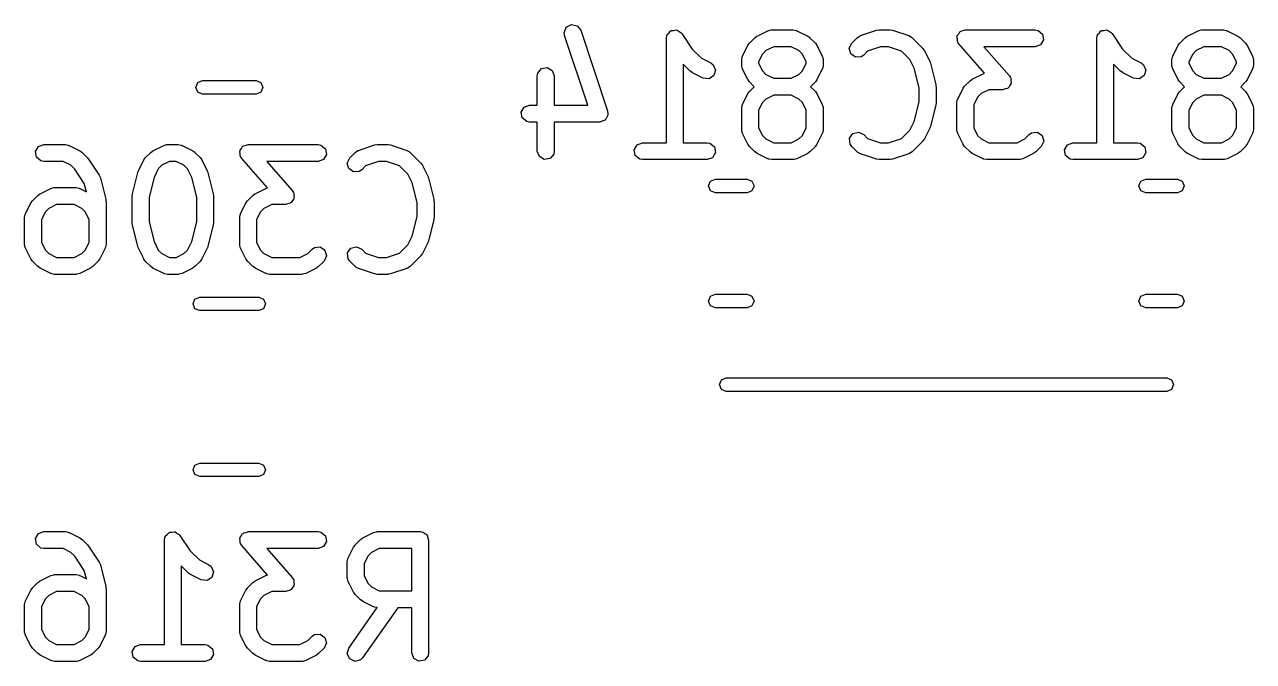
# Model space of a CAD drawing. Extents: x 109 to 192, y -153 to -42.
# Drawn here: x 171.67 to 182.55, y -92.6 to -86.96 of the extents above; entities that cross this region are included whole.
import ezdxf

# ---------------------------------------------------------------- set-up
doc = ezdxf.new("R2010")
doc.units = 0
doc.layers.add('BLACK', color=7, linetype='CONTINUOUS')

msp = doc.modelspace()

# ---------------------------------------------------------------- linework, layer by layer
at = {"layer": 'BLACK', "linetype": 'CONTINUOUS'}
for p, q in [((176.447, -87.0327), (176.466, -86.985)), ((176.451, -87.0585), (176.447, -87.0327)), ((176.466, -86.985), (176.511, -86.9606)), ((176.511, -86.9606), (176.561, -86.9709)), ((176.561, -86.9709), (176.593, -87.011)), ((176.593, -87.011), (176.831, -87.7253)), ((177.36, -87.0491), (177.376, -87.0341)), ((177.376, -87.0341), (177.389, -87.0174)), ((177.389, -87.0174), (177.394, -87.0167)), ((177.394, -87.0167), (177.397, -87.0137)), ((177.397, -87.0137), (177.419, -87.0123)), ((177.419, -87.0123), (177.44, -87.0085)), ((177.44, -87.0085), (177.444, -87.0107)), ((177.444, -87.0107), (177.448, -87.0104)), ((177.448, -87.0104), (177.466, -87.0233)), ((177.466, -87.0233), (177.484, -87.0342)), ((177.484, -87.0342), (177.486, -87.0382)), ((177.486, -87.0382), (177.489, -87.0408)), ((177.489, -87.0408), (177.581, -87.1775)), ((178.155, -87.0629), (178.251, -87.0153)), ((178.251, -87.0153), (178.276, -87.0079)), ((178.276, -87.0079), (178.28, -87.0089)), ((178.28, -87.0089), (178.284, -87.0074)), ((178.284, -87.0074), (178.475, -87.0074)), ((178.475, -87.0074), (178.5, -87.0119)), ((178.5, -87.0119), (178.504, -87.0148)), ((178.504, -87.0148), (178.508, -87.0153)), ((178.508, -87.0153), (178.603, -87.0629)), ((179.07, -87.0588), (179.213, -87.0112)), ((179.213, -87.0112), (179.235, -87.0079)), ((179.235, -87.0079), (179.237, -87.0074)), ((179.237, -87.0074), (179.332, -87.0074)), ((179.332, -87.0074), (179.354, -87.0113)), ((179.354, -87.0113), (179.355, -87.0112)), ((179.355, -87.0112), (179.498, -87.0588)), ((179.928, -87.0582), (179.941, -87.0424)), ((179.941, -87.0424), (179.951, -87.0249)), ((179.951, -87.0249), (179.956, -87.0229)), ((179.956, -87.0229), (179.96, -87.0182)), ((179.96, -87.0182), (179.98, -87.0143)), ((179.98, -87.0143), (179.999, -87.0074)), ((179.999, -87.0074), (180.618, -87.0074)), ((180.618, -87.0074), (180.644, -87.0119)), ((180.644, -87.0119), (180.683, -87.0449)), ((180.683, -87.0449), (180.692, -87.0954)), ((181.17, -87.0491), (181.186, -87.0341)), ((181.186, -87.0341), (181.2, -87.0174)), ((181.2, -87.0174), (181.204, -87.0167)), ((181.204, -87.0167), (181.207, -87.0137)), ((181.207, -87.0137), (181.229, -87.0123)), ((181.229, -87.0123), (181.25, -87.0085)), ((181.25, -87.0085), (181.254, -87.0107)), ((181.254, -87.0107), (181.258, -87.0104)), ((181.258, -87.0104), (181.276, -87.0233)), ((181.276, -87.0233), (181.294, -87.0342)), ((181.294, -87.0342), (181.296, -87.0382)), ((181.296, -87.0382), (181.299, -87.0408)), ((181.299, -87.0408), (181.391, -87.1775)), ((181.965, -87.0629), (182.061, -87.0153)), ((182.061, -87.0153), (182.086, -87.0079)), ((182.086, -87.0079), (182.09, -87.0089)), ((182.09, -87.0089), (182.094, -87.0074)), ((182.094, -87.0074), (182.285, -87.0074)), ((182.285, -87.0074), (182.31, -87.0119)), ((182.31, -87.0119), (182.314, -87.0148)), ((182.314, -87.0148), (182.318, -87.0153)), ((182.318, -87.0153), (182.413, -87.0629)), ((176.656, -87.674), (176.451, -87.0585)), ((177.352, -87.0824), (177.357, -87.0567)), ((177.352, -88.0074), (177.352, -87.0824)), ((177.357, -87.0567), (177.359, -87.0534)), ((177.359, -87.0534), (177.36, -87.0491)), ((178.027, -87.2393), (178.074, -87.1441)), ((178.074, -87.1441), (178.088, -87.1261)), ((178.088, -87.1246), (178.136, -87.077)), ((178.088, -87.1261), (178.088, -87.1246)), ((178.136, -87.077), (178.154, -87.0641)), ((178.154, -87.0641), (178.155, -87.0629)), ((178.603, -87.0629), (178.621, -87.0763)), ((178.621, -87.0763), (178.623, -87.077)), ((178.623, -87.077), (178.671, -87.1246)), ((178.671, -87.1246), (178.683, -87.143)), ((178.683, -87.143), (178.685, -87.1441)), ((178.685, -87.1441), (178.732, -87.2393)), ((178.971, -87.1711), (178.993, -87.1246)), ((178.993, -87.1246), (179.041, -87.077)), ((179.041, -87.077), (179.062, -87.062)), ((179.062, -87.062), (179.066, -87.0616)), ((179.066, -87.0616), (179.07, -87.0588)), ((179.498, -87.0588), (179.521, -87.0713)), ((179.521, -87.0713), (179.524, -87.0751)), ((179.524, -87.0751), (179.528, -87.077)), ((179.528, -87.077), (179.623, -87.1722)), ((179.925, -87.0694), (179.928, -87.0642)), ((179.929, -87.0893), (179.925, -87.0694)), ((179.928, -87.0642), (179.928, -87.0582)), ((179.929, -87.1095), (179.929, -87.0893)), ((179.933, -87.1168), (179.929, -87.1095)), ((179.934, -87.1199), (179.933, -87.1168)), ((179.937, -87.1221), (179.934, -87.1199)), ((179.942, -87.1318), (179.937, -87.1221)), ((180.17, -87.392), (179.942, -87.1318)), ((180.666, -87.1398), (180.618, -87.1574)), ((180.692, -87.0954), (180.666, -87.1398)), ((181.162, -87.0824), (181.167, -87.0567)), ((181.162, -88.0074), (181.162, -87.0824)), ((181.167, -87.0567), (181.169, -87.0534)), ((181.169, -87.0534), (181.17, -87.0491)), ((181.837, -87.2393), (181.884, -87.1441)), ((181.884, -87.1441), (181.898, -87.1261)), ((181.898, -87.1246), (181.946, -87.077)), ((181.898, -87.1261), (181.898, -87.1246)), ((181.946, -87.077), (181.964, -87.0641)), ((181.964, -87.0641), (181.965, -87.0629)), ((182.413, -87.0629), (182.431, -87.0763)), ((182.431, -87.0763), (182.433, -87.077)), ((182.433, -87.077), (182.481, -87.1246)), ((182.481, -87.1246), (182.493, -87.143)), ((182.493, -87.143), (182.495, -87.1441)), ((182.495, -87.1441), (182.542, -87.2393)), ((177.581, -87.1775), (177.662, -87.2588)), ((177.662, -87.2588), (177.746, -87.301)), ((178.019, -87.2729), (178.023, -87.2472)), ((178.023, -87.2472), (178.026, -87.2438)), ((178.026, -87.2438), (178.027, -87.2393)), ((178.203, -87.222), (178.169, -87.2906)), ((178.233, -87.1916), (178.203, -87.222)), ((178.302, -87.1574), (178.233, -87.1916)), ((178.457, -87.1574), (178.302, -87.1574)), ((178.525, -87.1916), (178.457, -87.1574)), ((178.556, -87.222), (178.525, -87.1916)), ((178.59, -87.2906), (178.556, -87.222)), ((178.732, -87.2393), (178.74, -87.2643)), ((178.74, -87.2643), (178.739, -87.2686)), ((178.985, -87.2206), (178.971, -87.1711)), ((179.027, -87.2501), (178.985, -87.2206)), ((179.078, -87.2456), (179.027, -87.2501)), ((179.099, -87.2307), (179.078, -87.2456)), ((179.134, -87.1956), (179.099, -87.2307)), ((179.249, -87.1574), (179.134, -87.1956)), ((179.32, -87.1574), (179.249, -87.1574)), ((179.434, -87.1956), (179.32, -87.1574)), ((179.508, -87.2697), (179.434, -87.1956)), ((179.623, -87.1722), (179.636, -87.1906)), ((179.636, -87.1906), (179.637, -87.1917)), ((179.637, -87.1917), (179.685, -87.2869)), ((180.618, -87.1574), (180.164, -87.1574)), ((180.164, -87.1574), (180.389, -87.4139)), ((181.391, -87.1775), (181.472, -87.2588)), ((181.472, -87.2588), (181.556, -87.301)), ((181.829, -87.2729), (181.833, -87.2472)), ((181.833, -87.2472), (181.836, -87.2438)), ((181.836, -87.2438), (181.837, -87.2393)), ((182.013, -87.222), (181.979, -87.2906)), ((182.043, -87.1916), (182.013, -87.222)), ((182.112, -87.1574), (182.043, -87.1916)), ((182.267, -87.1574), (182.112, -87.1574)), ((182.335, -87.1916), (182.267, -87.1574)), ((182.366, -87.222), (182.335, -87.1916)), ((182.4, -87.2906), (182.366, -87.222)), ((182.542, -87.2393), (182.55, -87.2643)), ((182.55, -87.2643), (182.549, -87.2686)), ((176.214, -87.3901), (176.247, -87.3508)), ((176.247, -87.3508), (176.297, -87.3419)), ((176.297, -87.3419), (176.342, -87.3675)), ((176.342, -87.3675), (176.359, -87.4157)), ((177.564, -87.3735), (177.502, -87.3111)), ((177.502, -87.3111), (177.502, -88.0074)), ((177.566, -87.3742), (177.564, -87.3735)), ((177.584, -87.3876), (177.566, -87.3742)), ((177.746, -87.301), (177.767, -87.3165)), ((177.767, -87.3165), (177.788, -87.3636)), ((177.788, -87.3636), (177.773, -87.4128)), ((178.019, -87.3205), (178.019, -87.2729)), ((178.02, -87.3247), (178.019, -87.3205)), ((178.019, -87.329), (178.02, -87.3247)), ((178.027, -87.354), (178.019, -87.329)), ((178.074, -87.4493), (178.027, -87.354)), ((178.169, -87.2906), (178.169, -87.3028)), ((178.169, -87.3028), (178.203, -87.3713)), ((178.203, -87.3713), (178.233, -87.4017)), ((178.525, -87.4017), (178.556, -87.3713)), ((178.556, -87.3713), (178.59, -87.3028)), ((178.59, -87.3028), (178.59, -87.2906)), ((178.732, -87.354), (178.685, -87.4493)), ((178.733, -87.3496), (178.732, -87.354)), ((178.736, -87.3461), (178.733, -87.3496)), ((178.74, -87.3205), (178.736, -87.3461)), ((178.739, -87.2686), (178.74, -87.2729)), ((178.74, -87.2729), (178.74, -87.3205)), ((179.547, -87.3467), (179.508, -87.2697)), ((179.59, -87.5202), (179.547, -87.3467)), ((179.685, -87.2869), (179.688, -87.2993)), ((179.688, -87.2993), (179.69, -87.3023)), ((179.69, -87.3023), (179.738, -87.4928)), ((181.374, -87.3735), (181.312, -87.3111)), ((181.312, -87.3111), (181.312, -88.0074)), ((181.376, -87.3742), (181.374, -87.3735)), ((181.394, -87.3876), (181.376, -87.3742)), ((181.556, -87.301), (181.577, -87.3165)), ((181.577, -87.3165), (181.598, -87.3636)), ((181.598, -87.3636), (181.583, -87.4128)), ((181.829, -87.3205), (181.829, -87.2729)), ((181.83, -87.3247), (181.829, -87.3205)), ((181.829, -87.329), (181.83, -87.3247)), ((181.837, -87.354), (181.829, -87.329)), ((181.884, -87.4493), (181.837, -87.354)), ((181.979, -87.2906), (181.979, -87.3028)), ((181.979, -87.3028), (182.013, -87.3713)), ((182.013, -87.3713), (182.043, -87.4017)), ((182.335, -87.4017), (182.366, -87.3713)), ((182.366, -87.3713), (182.4, -87.3028)), ((182.4, -87.3028), (182.4, -87.2906)), ((182.542, -87.354), (182.495, -87.4493)), ((182.543, -87.3496), (182.542, -87.354)), ((182.546, -87.3461), (182.543, -87.3496)), ((182.55, -87.3205), (182.546, -87.3461)), ((182.549, -87.2686), (182.55, -87.2729)), ((182.55, -87.2729), (182.55, -87.3205)), ((173.185, -87.5175), (173.202, -87.4751)), ((173.202, -87.4751), (173.245, -87.4575)), ((173.245, -87.4575), (173.719, -87.4575)), ((173.719, -87.4575), (173.762, -87.4751)), ((173.762, -87.4751), (173.779, -87.5175)), ((176.209, -87.4157), (176.214, -87.3901)), ((176.209, -87.674), (176.209, -87.4157)), ((176.359, -87.4157), (176.359, -87.674)), ((177.679, -87.4352), (177.584, -87.3876)), ((177.73, -87.441), (177.679, -87.4352)), ((177.773, -87.4128), (177.73, -87.441)), ((178.075, -87.4504), (178.074, -87.4493)), ((178.088, -87.4687), (178.075, -87.4504)), ((178.13, -87.511), (178.088, -87.4687)), ((178.233, -87.4017), (178.302, -87.436)), ((178.302, -87.436), (178.457, -87.436)), ((178.457, -87.436), (178.525, -87.4017)), ((178.671, -87.4687), (178.628, -87.511)), ((178.685, -87.4493), (178.671, -87.4673)), ((178.671, -87.4673), (178.671, -87.4687)), ((179.993, -87.5055), (180.041, -87.4579)), ((180.041, -87.4579), (180.059, -87.4451)), ((180.059, -87.4451), (180.061, -87.4439)), ((180.061, -87.4439), (180.156, -87.3963)), ((180.156, -87.3963), (180.17, -87.392)), ((180.389, -87.4139), (180.395, -87.4236)), ((180.395, -87.4236), (180.397, -87.4258)), ((180.397, -87.4258), (180.398, -87.4289)), ((180.398, -87.4289), (180.402, -87.4362)), ((180.402, -87.4362), (180.403, -87.4564)), ((180.403, -87.4564), (180.406, -87.4764)), ((180.406, -87.4764), (180.403, -87.4815)), ((180.403, -87.4815), (180.403, -87.4875)), ((181.489, -87.4352), (181.394, -87.3876)), ((181.54, -87.441), (181.489, -87.4352)), ((181.583, -87.4128), (181.54, -87.441)), ((181.885, -87.4504), (181.884, -87.4493)), ((181.898, -87.4687), (181.885, -87.4504)), ((181.94, -87.511), (181.898, -87.4687)), ((182.043, -87.4017), (182.112, -87.436)), ((182.112, -87.436), (182.267, -87.436)), ((182.267, -87.436), (182.335, -87.4017)), ((182.481, -87.4687), (182.438, -87.511)), ((182.495, -87.4493), (182.481, -87.4673)), ((182.481, -87.4673), (182.481, -87.4687)), ((173.202, -87.5599), (173.185, -87.5175)), ((173.245, -87.5775), (173.202, -87.5599)), ((173.719, -87.5775), (173.245, -87.5775)), ((173.762, -87.5599), (173.719, -87.5775)), ((173.779, -87.5175), (173.762, -87.5599)), ((178.027, -87.6679), (178.074, -87.5726)), ((178.074, -87.5726), (178.088, -87.5546)), ((178.088, -87.5532), (178.13, -87.511)), ((178.088, -87.5546), (178.088, -87.5532)), ((178.302, -87.586), (178.233, -87.6202)), ((178.457, -87.586), (178.302, -87.586)), ((178.525, -87.6202), (178.457, -87.586)), ((178.628, -87.511), (178.671, -87.5532)), ((178.671, -87.5532), (178.683, -87.5715)), ((178.683, -87.5715), (178.685, -87.5726)), ((178.685, -87.5726), (178.732, -87.6679)), ((179.59, -87.6446), (179.59, -87.5202)), ((179.738, -87.4928), (179.739, -87.5077)), ((179.739, -87.5077), (179.74, -87.511)), ((179.74, -87.511), (179.74, -87.6538)), ((179.932, -87.6203), (179.979, -87.525)), ((179.979, -87.525), (179.993, -87.507)), ((179.993, -87.507), (179.993, -87.5055)), ((180.139, -87.5726), (180.108, -87.603)), ((180.207, -87.5383), (180.139, -87.5726)), ((180.332, -87.5383), (180.207, -87.5383)), ((180.351, -87.5314), (180.332, -87.5383)), ((180.371, -87.5275), (180.351, -87.5314)), ((180.375, -87.5228), (180.371, -87.5275)), ((180.38, -87.5208), (180.375, -87.5228)), ((180.391, -87.5033), (180.38, -87.5208)), ((180.403, -87.4875), (180.391, -87.5033)), ((181.837, -87.6679), (181.884, -87.5726)), ((181.884, -87.5726), (181.898, -87.5546)), ((181.898, -87.5532), (181.94, -87.511)), ((181.898, -87.5546), (181.898, -87.5532)), ((182.112, -87.586), (182.043, -87.6202)), ((182.267, -87.586), (182.112, -87.586)), ((182.335, -87.6202), (182.267, -87.586)), ((182.438, -87.511), (182.481, -87.5532)), ((182.481, -87.5532), (182.493, -87.5715)), ((182.493, -87.5715), (182.495, -87.5726)), ((182.495, -87.5726), (182.542, -87.6679)), ((176.067, -87.736), (176.093, -87.6916)), ((176.093, -87.6916), (176.141, -87.674)), ((176.141, -87.674), (176.209, -87.674)), ((176.359, -87.674), (176.656, -87.674)), ((178.019, -87.7014), (178.023, -87.6758)), ((178.023, -87.6758), (178.026, -87.6723)), ((178.026, -87.6723), (178.027, -87.6679)), ((178.203, -87.6506), (178.169, -87.7191)), ((178.233, -87.6202), (178.203, -87.6506)), ((178.556, -87.6506), (178.525, -87.6202)), ((178.59, -87.7191), (178.556, -87.6506)), ((178.732, -87.6679), (178.74, -87.6929)), ((178.74, -87.6929), (178.739, -87.6972)), ((178.739, -87.6972), (178.74, -87.7014)), ((179.547, -87.8181), (179.59, -87.6446)), ((179.738, -87.672), (179.69, -87.8625)), ((179.74, -87.6538), (179.737, -87.6686)), ((179.737, -87.6686), (179.738, -87.672)), ((179.924, -87.6538), (179.928, -87.6282)), ((179.924, -87.8919), (179.924, -87.6538)), ((179.928, -87.6282), (179.931, -87.6247)), ((179.931, -87.6247), (179.932, -87.6203)), ((180.108, -87.603), (180.074, -87.6715)), ((180.074, -87.6715), (180.074, -87.8742)), ((181.829, -87.7014), (181.833, -87.6758)), ((181.833, -87.6758), (181.836, -87.6723)), ((181.836, -87.6723), (181.837, -87.6679)), ((182.013, -87.6506), (181.979, -87.7191)), ((182.043, -87.6202), (182.013, -87.6506)), ((182.366, -87.6506), (182.335, -87.6202)), ((182.4, -87.7191), (182.366, -87.6506)), ((182.542, -87.6679), (182.55, -87.6929)), ((182.55, -87.6929), (182.549, -87.6972)), ((182.549, -87.6972), (182.55, -87.7014)), ((176.076, -87.7865), (176.067, -87.736)), ((176.116, -87.8195), (176.076, -87.7865)), ((176.809, -87.8065), (176.789, -87.8135)), ((176.811, -87.8015), (176.809, -87.8065)), ((176.816, -87.7988), (176.811, -87.8015)), ((176.824, -87.7798), (176.816, -87.7988)), ((176.834, -87.7621), (176.824, -87.7798)), ((176.831, -87.7253), (176.835, -87.7511)), ((176.835, -87.7511), (176.833, -87.7564)), ((176.833, -87.7564), (176.834, -87.7621)), ((178.019, -87.8919), (178.019, -87.7014)), ((178.169, -87.7191), (178.169, -87.8742)), ((178.59, -87.8742), (178.59, -87.7191)), ((178.74, -87.7014), (178.74, -87.8919)), ((181.829, -87.8919), (181.829, -87.7014)), ((181.979, -87.7191), (181.979, -87.8742)), ((182.4, -87.8742), (182.4, -87.7191)), ((182.55, -87.7014), (182.55, -87.8919)), ((176.141, -87.824), (176.116, -87.8195)), ((176.209, -87.824), (176.141, -87.824)), ((176.209, -88.0824), (176.209, -87.824)), ((176.76, -87.824), (176.359, -87.824)), ((176.359, -87.824), (176.359, -88.0824)), ((176.766, -87.8221), (176.76, -87.824)), ((176.771, -87.8232), (176.766, -87.8221)), ((176.789, -87.8135), (176.771, -87.8232)), ((178.02, -87.8961), (178.019, -87.8919)), ((178.019, -87.9005), (178.02, -87.8961)), ((178.027, -87.9254), (178.019, -87.9005)), ((178.169, -87.8742), (178.203, -87.9427)), ((178.556, -87.9427), (178.59, -87.8742)), ((178.736, -87.9176), (178.733, -87.921)), ((178.74, -87.8919), (178.736, -87.9176)), ((179.003, -87.9257), (179.053, -87.9124)), ((179.053, -87.9124), (179.099, -87.9341)), ((179.434, -87.9692), (179.508, -87.8951)), ((179.508, -87.8951), (179.547, -87.8181)), ((179.685, -87.8778), (179.637, -87.9731)), ((179.69, -87.8625), (179.685, -87.8743)), ((179.685, -87.8743), (179.685, -87.8778)), ((179.925, -87.8961), (179.924, -87.8919)), ((179.924, -87.9005), (179.925, -87.8961)), ((179.932, -87.9254), (179.924, -87.9005)), ((180.074, -87.8742), (180.108, -87.9427)), ((180.586, -87.9192), (180.637, -87.9147)), ((180.637, -87.9147), (180.679, -87.9441)), ((181.83, -87.8961), (181.829, -87.8919)), ((181.829, -87.9005), (181.83, -87.8961)), ((181.837, -87.9254), (181.829, -87.9005)), ((181.979, -87.8742), (182.013, -87.9427)), ((182.366, -87.9427), (182.4, -87.8742)), ((182.546, -87.9176), (182.543, -87.921)), ((182.55, -87.8919), (182.546, -87.9176)), ((171.791, -88.0409), (171.839, -88.0234)), ((171.839, -88.0234), (172.03, -88.0234)), ((172.03, -88.0234), (172.055, -88.0279)), ((172.901, -88.0313), (172.926, -88.0239)), ((172.926, -88.0239), (172.93, -88.0249)), ((172.93, -88.0249), (172.934, -88.0234)), ((172.934, -88.0234), (173.03, -88.0234)), ((173.03, -88.0234), (173.055, -88.0279)), ((173.63, -88.0303), (173.649, -88.0234)), ((173.649, -88.0234), (174.268, -88.0234)), ((174.268, -88.0234), (174.293, -88.0279)), ((174.625, -88.0748), (174.768, -88.0272)), ((174.768, -88.0272), (174.79, -88.0239)), ((174.79, -88.0239), (174.792, -88.0234)), ((174.792, -88.0234), (174.887, -88.0234)), ((174.887, -88.0234), (174.909, -88.0273)), ((174.909, -88.0273), (174.91, -88.0272)), ((174.91, -88.0272), (175.053, -88.0748)), ((177.067, -88.0694), (177.093, -88.0249)), ((177.093, -88.0249), (177.141, -88.0074)), ((177.141, -88.0074), (177.352, -88.0074)), ((177.502, -88.0074), (177.713, -88.0074)), ((177.713, -88.0074), (177.738, -88.0119)), ((177.738, -88.0119), (177.778, -88.0449)), ((178.074, -88.0207), (178.027, -87.9254)), ((178.075, -88.0218), (178.074, -88.0207)), ((178.088, -88.0402), (178.075, -88.0218)), ((178.203, -87.9427), (178.233, -87.9731)), ((178.233, -87.9731), (178.302, -88.0074)), ((178.302, -88.0074), (178.457, -88.0074)), ((178.457, -88.0074), (178.525, -87.9731)), ((178.525, -87.9731), (178.556, -87.9427)), ((178.685, -88.0207), (178.671, -88.0387)), ((178.732, -87.9254), (178.685, -88.0207)), ((178.733, -87.921), (178.732, -87.9254)), ((178.974, -87.9677), (179.003, -87.9257)), ((178.978, -88.0188), (178.974, -87.9677)), ((178.993, -88.0402), (178.978, -88.0188)), ((179.099, -87.9341), (179.134, -87.9692)), ((179.134, -87.9692), (179.249, -88.0074)), ((179.249, -88.0074), (179.32, -88.0074)), ((179.32, -88.0074), (179.434, -87.9692)), ((179.623, -87.9926), (179.528, -88.0878)), ((179.624, -87.9911), (179.623, -87.9926)), ((179.637, -87.9731), (179.624, -87.9911)), ((179.979, -88.0207), (179.932, -87.9254)), ((179.981, -88.0218), (179.979, -88.0207)), ((179.993, -88.0402), (179.981, -88.0218)), ((180.108, -87.9427), (180.139, -87.9731)), ((180.139, -87.9731), (180.207, -88.0074)), ((180.207, -88.0074), (180.457, -88.0074)), ((180.457, -88.0074), (180.526, -87.9731)), ((180.526, -87.9731), (180.565, -87.9341)), ((180.565, -87.9341), (180.586, -87.9192)), ((180.693, -87.9937), (180.671, -88.0402)), ((180.679, -87.9441), (180.693, -87.9937)), ((180.877, -88.0694), (180.903, -88.0249)), ((180.903, -88.0249), (180.951, -88.0074)), ((180.951, -88.0074), (181.162, -88.0074)), ((181.312, -88.0074), (181.523, -88.0074)), ((181.523, -88.0074), (181.548, -88.0119)), ((181.548, -88.0119), (181.588, -88.0449)), ((181.884, -88.0207), (181.837, -87.9254)), ((181.885, -88.0218), (181.884, -88.0207)), ((181.898, -88.0402), (181.885, -88.0218)), ((182.013, -87.9427), (182.043, -87.9731)), ((182.043, -87.9731), (182.112, -88.0074)), ((182.112, -88.0074), (182.267, -88.0074)), ((182.267, -88.0074), (182.335, -87.9731)), ((182.335, -87.9731), (182.366, -87.9427)), ((182.495, -88.0207), (182.481, -88.0387)), ((182.542, -87.9254), (182.495, -88.0207)), ((182.543, -87.921), (182.542, -87.9254)), ((171.765, -88.0854), (171.791, -88.0409)), ((171.774, -88.1359), (171.765, -88.0854)), ((171.813, -88.1689), (171.774, -88.1359)), ((172.055, -88.0279), (172.059, -88.0308)), ((172.059, -88.0308), (172.063, -88.0313)), ((172.063, -88.0313), (172.158, -88.0789)), ((172.158, -88.0789), (172.176, -88.0923)), ((172.176, -88.0923), (172.178, -88.093)), ((172.178, -88.093), (172.226, -88.1406)), ((172.738, -88.1406), (172.786, -88.093)), ((172.786, -88.093), (172.804, -88.0801)), ((172.804, -88.0801), (172.806, -88.0789)), ((172.806, -88.0789), (172.901, -88.0313)), ((173.055, -88.0279), (173.059, -88.0308)), ((173.059, -88.0308), (173.063, -88.0313)), ((173.063, -88.0313), (173.158, -88.0789)), ((173.158, -88.0789), (173.176, -88.0923)), ((173.176, -88.0923), (173.178, -88.093)), ((173.178, -88.093), (173.226, -88.1406)), ((173.575, -88.0854), (173.578, -88.0802)), ((173.578, -88.1053), (173.575, -88.0854)), ((173.578, -88.0742), (173.59, -88.0584)), ((173.578, -88.0802), (173.578, -88.0742)), ((173.579, -88.1255), (173.578, -88.1053)), ((173.583, -88.1328), (173.579, -88.1255)), ((173.584, -88.1359), (173.583, -88.1328)), ((173.586, -88.1381), (173.584, -88.1359)), ((173.59, -88.0584), (173.6, -88.0409)), ((173.6, -88.0409), (173.606, -88.0389)), ((173.606, -88.0389), (173.61, -88.0342)), ((173.61, -88.0342), (173.63, -88.0303)), ((174.293, -88.0279), (174.333, -88.0609)), ((174.342, -88.1114), (174.316, -88.1558)), ((174.333, -88.0609), (174.342, -88.1114)), ((174.548, -88.1406), (174.596, -88.093)), ((174.596, -88.093), (174.617, -88.078)), ((174.617, -88.078), (174.621, -88.0776)), ((174.621, -88.0776), (174.625, -88.0748)), ((175.053, -88.0748), (175.076, -88.0873)), ((175.076, -88.0873), (175.079, -88.0911)), ((175.079, -88.0911), (175.083, -88.093)), ((175.083, -88.093), (175.178, -88.1882)), ((176.227, -88.1306), (176.209, -88.0824)), ((176.271, -88.1562), (176.227, -88.1306)), ((176.355, -88.108), (176.322, -88.1473)), ((176.359, -88.0824), (176.355, -88.108)), ((177.076, -88.1199), (177.067, -88.0694)), ((177.116, -88.1529), (177.076, -88.1199)), ((177.787, -88.0954), (177.761, -88.1398)), ((177.778, -88.0449), (177.787, -88.0954)), ((178.136, -88.0878), (178.088, -88.0402)), ((178.137, -88.0885), (178.136, -88.0878)), ((178.155, -88.1018), (178.137, -88.0885)), ((178.251, -88.1495), (178.155, -88.1018)), ((178.603, -88.1018), (178.508, -88.1495)), ((178.605, -88.1007), (178.603, -88.1018)), ((178.623, -88.0878), (178.605, -88.1007)), ((178.671, -88.0402), (178.623, -88.0878)), ((178.671, -88.0387), (178.671, -88.0402)), ((179.041, -88.0878), (178.993, -88.0402)), ((179.045, -88.0897), (179.041, -88.0878)), ((179.047, -88.0935), (179.045, -88.0897)), ((179.07, -88.1059), (179.047, -88.0935)), ((179.213, -88.1535), (179.07, -88.1059)), ((179.498, -88.1059), (179.355, -88.1535)), ((179.502, -88.1031), (179.498, -88.1059)), ((179.506, -88.1027), (179.502, -88.1031)), ((179.528, -88.0878), (179.506, -88.1027)), ((180.041, -88.0878), (179.993, -88.0402)), ((180.043, -88.0885), (180.041, -88.0878)), ((180.061, -88.1018), (180.043, -88.0885)), ((180.156, -88.1495), (180.061, -88.1018)), ((180.604, -88.1018), (180.509, -88.1495)), ((180.605, -88.1007), (180.604, -88.1018)), ((180.623, -88.0878), (180.605, -88.1007)), ((180.671, -88.0402), (180.623, -88.0878)), ((180.886, -88.1199), (180.877, -88.0694)), ((180.926, -88.1529), (180.886, -88.1199)), ((181.597, -88.0954), (181.571, -88.1398)), ((181.588, -88.0449), (181.597, -88.0954)), ((181.946, -88.0878), (181.898, -88.0402)), ((181.947, -88.0885), (181.946, -88.0878)), ((181.965, -88.1018), (181.947, -88.0885)), ((182.061, -88.1495), (181.965, -88.1018)), ((182.413, -88.1018), (182.318, -88.1495)), ((182.415, -88.1007), (182.413, -88.1018)), ((182.433, -88.0878), (182.415, -88.1007)), ((182.481, -88.0402), (182.433, -88.0878)), ((182.481, -88.0387), (182.481, -88.0402)), ((171.839, -88.1734), (171.813, -88.1689)), ((172.012, -88.1734), (171.839, -88.1734)), ((172.08, -88.2076), (172.012, -88.1734)), ((172.114, -88.2414), (172.08, -88.2076)), ((172.198, -88.3673), (172.114, -88.2414)), ((172.226, -88.1406), (172.232, -88.1499)), ((172.232, -88.1499), (172.235, -88.152)), ((172.235, -88.152), (172.33, -88.2949)), ((172.677, -88.2553), (172.724, -88.1601)), ((172.724, -88.1601), (172.738, -88.1421)), ((172.738, -88.1421), (172.738, -88.1406)), ((172.853, -88.238), (172.815, -88.315)), ((172.884, -88.2076), (172.853, -88.238)), ((172.952, -88.1734), (172.884, -88.2076)), ((173.012, -88.1734), (172.952, -88.1734)), ((173.08, -88.2076), (173.012, -88.1734)), ((173.111, -88.238), (173.08, -88.2076)), ((173.149, -88.315), (173.111, -88.238)), ((173.226, -88.1406), (173.238, -88.159)), ((173.238, -88.159), (173.24, -88.1601)), ((173.24, -88.1601), (173.287, -88.2553)), ((173.592, -88.1478), (173.586, -88.1381)), ((173.82, -88.408), (173.592, -88.1478)), ((174.268, -88.1734), (173.814, -88.1734)), ((173.814, -88.1734), (174.038, -88.4299)), ((174.316, -88.1558), (174.268, -88.1734)), ((174.526, -88.1871), (174.548, -88.1406)), ((174.54, -88.2366), (174.526, -88.1871)), ((174.582, -88.2661), (174.54, -88.2366)), ((174.689, -88.2116), (174.654, -88.2467)), ((174.804, -88.1734), (174.689, -88.2116)), ((174.875, -88.1734), (174.804, -88.1734)), ((174.989, -88.2116), (174.875, -88.1734)), ((175.063, -88.2857), (174.989, -88.2116)), ((175.178, -88.1882), (175.191, -88.2066)), ((175.191, -88.2066), (175.192, -88.2077)), ((175.192, -88.2077), (175.24, -88.3029)), ((176.322, -88.1473), (176.271, -88.1562)), ((177.141, -88.1574), (177.116, -88.1529)), ((177.713, -88.1574), (177.141, -88.1574)), ((177.761, -88.1398), (177.713, -88.1574)), ((178.255, -88.15), (178.251, -88.1495)), ((178.258, -88.1529), (178.255, -88.15)), ((178.284, -88.1574), (178.258, -88.1529)), ((178.475, -88.1574), (178.284, -88.1574)), ((178.479, -88.1558), (178.475, -88.1574)), ((178.483, -88.1569), (178.479, -88.1558)), ((178.508, -88.1495), (178.483, -88.1569)), ((179.214, -88.1535), (179.213, -88.1535)), ((179.237, -88.1574), (179.214, -88.1535)), ((179.332, -88.1574), (179.237, -88.1574)), ((179.333, -88.1568), (179.332, -88.1574)), ((179.355, -88.1535), (179.333, -88.1568)), ((180.16, -88.15), (180.156, -88.1495)), ((180.164, -88.1529), (180.16, -88.15)), ((180.189, -88.1574), (180.164, -88.1529)), ((180.475, -88.1574), (180.189, -88.1574)), ((180.479, -88.1558), (180.475, -88.1574)), ((180.484, -88.1569), (180.479, -88.1558)), ((180.509, -88.1495), (180.484, -88.1569)), ((180.951, -88.1574), (180.926, -88.1529)), ((181.523, -88.1574), (180.951, -88.1574)), ((181.571, -88.1398), (181.523, -88.1574)), ((182.065, -88.15), (182.061, -88.1495)), ((182.068, -88.1529), (182.065, -88.15)), ((182.094, -88.1574), (182.068, -88.1529)), ((182.285, -88.1574), (182.094, -88.1574)), ((182.289, -88.1558), (182.285, -88.1574)), ((182.293, -88.1569), (182.289, -88.1558)), ((182.318, -88.1495), (182.293, -88.1569)), ((172.33, -88.2949), (172.34, -88.3179)), ((172.34, -88.3179), (172.34, -88.3183)), ((172.34, -88.3183), (172.388, -88.5088)), ((172.624, -88.4611), (172.671, -88.2707)), ((172.671, -88.2707), (172.676, -88.2588)), ((172.676, -88.2588), (172.677, -88.2553)), ((172.815, -88.315), (172.771, -88.4886)), ((173.193, -88.4886), (173.149, -88.315)), ((173.287, -88.2553), (173.291, -88.2677)), ((173.291, -88.2677), (173.293, -88.2707)), ((173.293, -88.2707), (173.34, -88.4611)), ((174.633, -88.2616), (174.582, -88.2661)), ((174.654, -88.2467), (174.633, -88.2616)), ((175.102, -88.3627), (175.063, -88.2857)), ((175.24, -88.3029), (175.243, -88.3153)), ((175.243, -88.3153), (175.245, -88.3183)), ((175.245, -88.3183), (175.293, -88.5088)), ((177.726, -88.39), (177.744, -88.3476)), ((177.744, -88.3476), (177.786, -88.33)), ((177.786, -88.33), (178.068, -88.33)), ((178.068, -88.33), (178.11, -88.3476)), ((178.11, -88.3476), (178.128, -88.39)), ((181.536, -88.39), (181.554, -88.3476)), ((181.554, -88.3476), (181.596, -88.33)), ((181.596, -88.33), (181.878, -88.33)), ((181.878, -88.33), (181.92, -88.3476)), ((181.92, -88.3476), (181.938, -88.39)), ((171.786, -88.4739), (171.804, -88.4611)), ((171.804, -88.4611), (171.806, -88.4599)), ((171.806, -88.4599), (171.901, -88.4123)), ((171.901, -88.4123), (171.926, -88.4048)), ((171.926, -88.4048), (171.93, -88.4059)), ((171.93, -88.4059), (171.934, -88.4043)), ((171.934, -88.4043), (172.125, -88.4043)), ((172.125, -88.4043), (172.151, -88.4089)), ((172.151, -88.4089), (172.154, -88.4117)), ((172.154, -88.4117), (172.158, -88.4123)), ((172.158, -88.4123), (172.217, -88.4414)), ((172.217, -88.4414), (172.198, -88.3673)), ((172.624, -88.4646), (172.624, -88.4611)), ((173.34, -88.4611), (173.342, -88.4761)), ((173.691, -88.4739), (173.709, -88.4611)), ((173.709, -88.4611), (173.71, -88.4599)), ((173.71, -88.4599), (173.806, -88.4123)), ((173.806, -88.4123), (173.82, -88.408)), ((174.038, -88.4299), (174.044, -88.4396)), ((174.044, -88.4396), (174.047, -88.4418)), ((174.047, -88.4418), (174.047, -88.4449)), ((174.047, -88.4449), (174.052, -88.4522)), ((174.052, -88.4522), (174.052, -88.4724)), ((175.145, -88.5362), (175.102, -88.3627)), ((177.744, -88.4324), (177.726, -88.39)), ((177.786, -88.45), (177.744, -88.4324)), ((178.068, -88.45), (177.786, -88.45)), ((178.11, -88.4324), (178.068, -88.45)), ((178.128, -88.39), (178.11, -88.4324)), ((181.554, -88.4324), (181.536, -88.39)), ((181.596, -88.45), (181.554, -88.4324)), ((181.878, -88.45), (181.596, -88.45)), ((181.92, -88.4324), (181.878, -88.45)), ((181.938, -88.39), (181.92, -88.4324)), ((171.677, -88.6363), (171.724, -88.541)), ((171.724, -88.541), (171.738, -88.523)), ((171.738, -88.5215), (171.786, -88.4739)), ((171.738, -88.523), (171.738, -88.5215)), ((171.952, -88.5543), (171.884, -88.5886)), ((172.107, -88.5543), (171.952, -88.5543)), ((172.176, -88.5886), (172.107, -88.5543)), ((172.388, -88.5088), (172.389, -88.5237)), ((172.389, -88.5237), (172.39, -88.527)), ((172.39, -88.527), (172.39, -88.9079)), ((172.621, -88.4793), (172.624, -88.4646)), ((172.621, -88.7174), (172.621, -88.4793)), ((172.771, -88.4886), (172.771, -88.7082)), ((173.193, -88.7082), (173.193, -88.4886)), ((173.342, -88.4761), (173.343, -88.4793)), ((173.343, -88.4793), (173.343, -88.7174)), ((173.582, -88.6363), (173.629, -88.541)), ((173.629, -88.541), (173.643, -88.523)), ((173.643, -88.5215), (173.691, -88.4739)), ((173.643, -88.523), (173.643, -88.5215)), ((173.857, -88.5543), (173.788, -88.5886)), ((173.982, -88.5543), (173.857, -88.5543)), ((174.001, -88.5474), (173.982, -88.5543)), ((174.021, -88.5435), (174.001, -88.5474)), ((174.025, -88.5388), (174.021, -88.5435)), ((174.03, -88.5368), (174.025, -88.5388)), ((174.04, -88.5193), (174.03, -88.5368)), ((174.053, -88.5035), (174.04, -88.5193)), ((174.052, -88.4724), (174.056, -88.4924)), ((174.056, -88.4924), (174.053, -88.4975)), ((174.053, -88.4975), (174.053, -88.5035)), ((175.145, -88.6606), (175.145, -88.5362)), ((175.293, -88.5088), (175.294, -88.5237)), ((175.294, -88.5237), (175.295, -88.527)), ((175.295, -88.527), (175.295, -88.6698)), ((171.669, -88.6698), (171.673, -88.6442)), ((171.669, -88.9079), (171.669, -88.6698)), ((171.673, -88.6442), (171.676, -88.6407)), ((171.676, -88.6407), (171.677, -88.6363)), ((171.853, -88.619), (171.819, -88.6875)), ((171.884, -88.5886), (171.853, -88.619)), ((172.206, -88.619), (172.176, -88.5886)), ((172.24, -88.6875), (172.206, -88.619)), ((173.574, -88.6698), (173.578, -88.6442)), ((173.574, -88.9079), (173.574, -88.6698)), ((173.578, -88.6442), (173.581, -88.6407)), ((173.581, -88.6407), (173.582, -88.6363)), ((173.758, -88.619), (173.724, -88.6875)), ((173.788, -88.5886), (173.758, -88.619)), ((175.102, -88.8341), (175.145, -88.6606)), ((175.295, -88.6698), (175.292, -88.6846)), ((171.819, -88.6875), (171.819, -88.8902)), ((172.24, -88.8902), (172.24, -88.6875)), ((172.622, -88.7207), (172.621, -88.7174)), ((172.624, -88.7356), (172.622, -88.7207)), ((172.671, -88.9261), (172.624, -88.7356)), ((172.771, -88.7082), (172.815, -88.8817)), ((173.149, -88.8817), (173.193, -88.7082)), ((173.34, -88.7356), (173.293, -88.9261)), ((173.343, -88.7174), (173.34, -88.7322)), ((173.34, -88.7322), (173.34, -88.7356)), ((173.724, -88.6875), (173.724, -88.8902)), ((175.293, -88.688), (175.245, -88.8785)), ((175.292, -88.6846), (175.293, -88.688)), ((171.819, -88.8902), (171.853, -88.9587)), ((172.206, -88.9587), (172.24, -88.8902)), ((172.815, -88.8817), (172.853, -88.9587)), ((173.111, -88.9587), (173.149, -88.8817)), ((173.724, -88.8902), (173.758, -88.9587)), ((175.063, -88.9111), (175.102, -88.8341)), ((175.24, -88.8938), (175.192, -88.9891)), ((175.245, -88.8785), (175.24, -88.8903)), ((175.24, -88.8903), (175.24, -88.8938)), ((171.67, -88.9121), (171.669, -88.9079)), ((171.669, -88.9165), (171.67, -88.9121)), ((171.677, -88.9414), (171.669, -88.9165)), ((171.724, -89.0367), (171.677, -88.9414)), ((171.853, -88.9587), (171.884, -88.9891)), ((171.884, -88.9891), (171.952, -89.0234)), ((172.107, -89.0234), (172.176, -88.9891)), ((172.176, -88.9891), (172.206, -88.9587)), ((172.382, -88.9414), (172.335, -89.0367)), ((172.383, -88.937), (172.382, -88.9414)), ((172.386, -88.9336), (172.383, -88.937)), ((172.39, -88.9079), (172.386, -88.9336)), ((172.673, -88.929), (172.671, -88.9261)), ((172.677, -88.9414), (172.673, -88.929)), ((172.724, -89.0367), (172.677, -88.9414)), ((172.853, -88.9587), (172.884, -88.9891)), ((172.884, -88.9891), (172.952, -89.0234)), ((173.012, -89.0234), (173.08, -88.9891)), ((173.08, -88.9891), (173.111, -88.9587)), ((173.287, -88.9414), (173.24, -89.0367)), ((173.288, -88.9379), (173.287, -88.9414)), ((173.293, -88.9261), (173.288, -88.9379)), ((173.575, -88.9121), (173.574, -88.9079)), ((173.574, -88.9165), (173.575, -88.9121)), ((173.582, -88.9414), (173.574, -88.9165)), ((173.629, -89.0367), (173.582, -88.9414)), ((173.758, -88.9587), (173.788, -88.9891)), ((173.788, -88.9891), (173.857, -89.0234)), ((174.107, -89.0234), (174.176, -88.9891)), ((174.176, -88.9891), (174.215, -88.9501)), ((174.215, -88.9501), (174.236, -88.9352)), ((174.236, -88.9352), (174.287, -88.9307)), ((174.287, -88.9307), (174.329, -88.9601)), ((174.329, -88.9601), (174.342, -89.0097)), ((174.529, -88.9837), (174.558, -88.9417)), ((174.533, -89.0348), (174.529, -88.9837)), ((174.558, -88.9417), (174.608, -88.9284)), ((174.608, -88.9284), (174.654, -88.9501)), ((174.654, -88.9501), (174.689, -88.9852)), ((174.689, -88.9852), (174.804, -89.0234)), ((174.875, -89.0234), (174.989, -88.9852)), ((174.989, -88.9852), (175.063, -88.9111)), ((175.192, -88.9891), (175.179, -89.0071)), ((171.726, -89.0378), (171.724, -89.0367)), ((171.738, -89.0562), (171.726, -89.0378)), ((171.786, -89.1038), (171.738, -89.0562)), ((171.788, -89.1045), (171.786, -89.1038)), ((171.806, -89.1178), (171.788, -89.1045)), ((171.952, -89.0234), (172.107, -89.0234)), ((172.273, -89.1038), (172.255, -89.1167)), ((172.321, -89.0562), (172.273, -89.1038)), ((172.335, -89.0367), (172.321, -89.0547)), ((172.321, -89.0547), (172.321, -89.0562)), ((172.726, -89.0378), (172.724, -89.0367)), ((172.738, -89.0562), (172.726, -89.0378)), ((172.786, -89.1038), (172.738, -89.0562)), ((172.788, -89.1045), (172.786, -89.1038)), ((172.806, -89.1178), (172.788, -89.1045)), ((172.952, -89.0234), (173.012, -89.0234)), ((173.178, -89.1038), (173.16, -89.1167)), ((173.226, -89.0562), (173.178, -89.1038)), ((173.24, -89.0367), (173.226, -89.0547)), ((173.226, -89.0547), (173.226, -89.0562)), ((173.63, -89.0378), (173.629, -89.0367)), ((173.643, -89.0562), (173.63, -89.0378)), ((173.691, -89.1038), (173.643, -89.0562)), ((173.692, -89.1045), (173.691, -89.1038)), ((173.71, -89.1178), (173.692, -89.1045)), ((173.857, -89.0234), (174.107, -89.0234)), ((174.273, -89.1038), (174.255, -89.1167)), ((174.321, -89.0562), (174.273, -89.1038)), ((174.342, -89.0097), (174.321, -89.0562)), ((174.548, -89.0562), (174.533, -89.0348)), ((174.596, -89.1038), (174.548, -89.0562)), ((174.6, -89.1057), (174.596, -89.1038)), ((174.602, -89.1095), (174.6, -89.1057)), ((174.625, -89.1219), (174.602, -89.1095)), ((174.804, -89.0234), (174.875, -89.0234)), ((175.083, -89.1038), (175.061, -89.1187)), ((175.178, -89.0086), (175.083, -89.1038)), ((175.179, -89.0071), (175.178, -89.0086)), ((171.901, -89.1655), (171.806, -89.1178)), ((171.905, -89.166), (171.901, -89.1655)), ((171.909, -89.1689), (171.905, -89.166)), ((171.934, -89.1734), (171.909, -89.1689)), ((172.125, -89.1734), (171.934, -89.1734)), ((172.129, -89.1718), (172.125, -89.1734)), ((172.133, -89.1729), (172.129, -89.1718)), ((172.158, -89.1655), (172.133, -89.1729)), ((172.254, -89.1178), (172.158, -89.1655)), ((172.255, -89.1167), (172.254, -89.1178)), ((172.901, -89.1655), (172.806, -89.1178)), ((172.905, -89.166), (172.901, -89.1655)), ((172.909, -89.1689), (172.905, -89.166)), ((172.934, -89.1734), (172.909, -89.1689)), ((173.03, -89.1734), (172.934, -89.1734)), ((173.034, -89.1718), (173.03, -89.1734)), ((173.038, -89.1729), (173.034, -89.1718)), ((173.063, -89.1655), (173.038, -89.1729)), ((173.158, -89.1178), (173.063, -89.1655)), ((173.16, -89.1167), (173.158, -89.1178)), ((173.806, -89.1655), (173.71, -89.1178)), ((173.81, -89.166), (173.806, -89.1655)), ((173.813, -89.1689), (173.81, -89.166)), ((173.839, -89.1734), (173.813, -89.1689)), ((174.125, -89.1734), (173.839, -89.1734)), ((174.129, -89.1718), (174.125, -89.1734)), ((174.133, -89.1729), (174.129, -89.1718)), ((174.158, -89.1655), (174.133, -89.1729)), ((174.254, -89.1178), (174.158, -89.1655)), ((174.255, -89.1167), (174.254, -89.1178)), ((174.768, -89.1695), (174.625, -89.1219)), ((174.769, -89.1695), (174.768, -89.1695)), ((174.792, -89.1734), (174.769, -89.1695)), ((174.887, -89.1734), (174.792, -89.1734)), ((174.888, -89.1728), (174.887, -89.1734)), ((174.91, -89.1695), (174.888, -89.1728)), ((175.053, -89.1219), (174.91, -89.1695)), ((175.057, -89.1191), (175.053, -89.1219)), ((175.061, -89.1187), (175.057, -89.1191)), ((173.161, -89.435), (173.178, -89.3926)), ((173.178, -89.4774), (173.161, -89.435)), ((173.178, -89.3926), (173.221, -89.375)), ((173.221, -89.375), (173.743, -89.375)), ((173.743, -89.375), (173.786, -89.3926)), ((173.786, -89.3926), (173.803, -89.435)), ((173.803, -89.435), (173.786, -89.4774)), ((177.726, -89.41), (177.744, -89.3676)), ((177.744, -89.4524), (177.726, -89.41)), ((177.744, -89.3676), (177.786, -89.35)), ((177.786, -89.35), (178.068, -89.35)), ((178.068, -89.35), (178.11, -89.3676)), ((178.11, -89.3676), (178.128, -89.41)), ((178.128, -89.41), (178.11, -89.4524)), ((181.536, -89.41), (181.554, -89.3676)), ((181.554, -89.4524), (181.536, -89.41)), ((181.554, -89.3676), (181.596, -89.35)), ((181.596, -89.35), (181.878, -89.35)), ((181.878, -89.35), (181.92, -89.3676)), ((181.92, -89.3676), (181.938, -89.41)), ((181.938, -89.41), (181.92, -89.4524)), ((173.221, -89.495), (173.178, -89.4774)), ((173.743, -89.495), (173.221, -89.495)), ((173.786, -89.4774), (173.743, -89.495)), ((177.786, -89.47), (177.744, -89.4524)), ((178.068, -89.47), (177.786, -89.47)), ((178.11, -89.4524), (178.068, -89.47)), ((181.596, -89.47), (181.554, -89.4524)), ((181.878, -89.47), (181.596, -89.47)), ((181.92, -89.4524), (181.878, -89.47)), ((177.84, -90.1076), (177.882, -90.09)), ((177.882, -90.09), (181.782, -90.09)), ((181.782, -90.09), (181.824, -90.1076)), ((177.822, -90.15), (177.84, -90.1076)), ((177.84, -90.1924), (177.822, -90.15)), ((177.882, -90.21), (177.84, -90.1924)), ((181.824, -90.1924), (181.782, -90.21)), ((181.824, -90.1076), (181.842, -90.15)), ((181.842, -90.15), (181.824, -90.1924)), ((181.782, -90.21), (177.882, -90.21)), ((173.178, -90.8626), (173.221, -90.845)), ((173.221, -90.845), (173.743, -90.845)), ((173.743, -90.845), (173.786, -90.8626)), ((173.161, -90.905), (173.178, -90.8626)), ((173.178, -90.9474), (173.161, -90.905)), ((173.221, -90.965), (173.178, -90.9474)), ((173.743, -90.965), (173.221, -90.965)), ((173.786, -90.9474), (173.743, -90.965)), ((173.786, -90.8626), (173.803, -90.905)), ((173.803, -90.905), (173.786, -90.9474)), ((171.765, -91.5144), (171.791, -91.4699)), ((171.791, -91.4699), (171.839, -91.4524)), ((171.839, -91.4524), (172.03, -91.4524)), ((172.03, -91.4524), (172.055, -91.4569)), ((172.055, -91.4569), (172.059, -91.4598)), ((172.059, -91.4598), (172.063, -91.4603)), ((172.063, -91.4603), (172.158, -91.5079)), ((172.158, -91.5079), (172.176, -91.5213)), ((172.907, -91.5274), (172.912, -91.5017)), ((172.912, -91.5017), (172.914, -91.4984)), ((172.914, -91.4984), (172.915, -91.4941)), ((172.915, -91.4941), (172.931, -91.4791)), ((172.931, -91.4791), (172.945, -91.4624)), ((172.945, -91.4624), (172.949, -91.4617)), ((172.949, -91.4617), (172.952, -91.4587)), ((172.952, -91.4587), (172.974, -91.4573)), ((172.974, -91.4573), (172.995, -91.4535)), ((172.995, -91.4535), (172.999, -91.4557)), ((172.999, -91.4557), (173.003, -91.4554)), ((173.003, -91.4554), (173.021, -91.4683)), ((173.021, -91.4683), (173.039, -91.4792)), ((173.039, -91.4792), (173.041, -91.4832)), ((173.041, -91.4832), (173.044, -91.4858)), ((173.044, -91.4858), (173.136, -91.6225)), ((173.575, -91.5144), (173.578, -91.5092)), ((173.578, -91.5032), (173.59, -91.4874)), ((173.578, -91.5092), (173.578, -91.5032)), ((173.59, -91.4874), (173.6, -91.4699)), ((173.6, -91.4699), (173.606, -91.4679)), ((173.606, -91.4679), (173.61, -91.4632)), ((173.61, -91.4632), (173.63, -91.4593)), ((173.63, -91.4593), (173.649, -91.4524)), ((173.649, -91.4524), (174.268, -91.4524)), ((174.268, -91.4524), (174.293, -91.4569)), ((174.293, -91.4569), (174.333, -91.4899)), ((174.333, -91.4899), (174.342, -91.5404)), ((174.643, -91.522), (174.662, -91.5091)), ((174.662, -91.5091), (174.663, -91.5079)), ((174.663, -91.5079), (174.758, -91.4603)), ((174.758, -91.4603), (174.783, -91.4529)), ((174.783, -91.4529), (174.787, -91.4539)), ((174.787, -91.4539), (174.792, -91.4524)), ((174.792, -91.4524), (175.172, -91.4524)), ((175.172, -91.4524), (175.182, -91.4541)), ((175.182, -91.4541), (175.185, -91.4535)), ((175.185, -91.4535), (175.188, -91.4552)), ((175.188, -91.4552), (175.198, -91.4569)), ((175.198, -91.4569), (175.213, -91.4694)), ((175.213, -91.4694), (175.23, -91.4792)), ((175.23, -91.4792), (175.232, -91.4855)), ((175.232, -91.4855), (175.237, -91.4899)), ((175.237, -91.4899), (175.241, -91.5091)), ((175.241, -91.5091), (175.247, -91.5274)), ((171.774, -91.5649), (171.765, -91.5144)), ((171.813, -91.5979), (171.774, -91.5649)), ((171.839, -91.6024), (171.813, -91.5979)), ((172.012, -91.6024), (171.839, -91.6024)), ((172.08, -91.6366), (172.012, -91.6024)), ((172.176, -91.5213), (172.178, -91.522)), ((172.178, -91.522), (172.226, -91.5696)), ((172.226, -91.5696), (172.232, -91.5789)), ((172.232, -91.5789), (172.235, -91.581)), ((172.235, -91.581), (172.33, -91.7239)), ((172.907, -92.4524), (172.907, -91.5274)), ((173.578, -91.5343), (173.575, -91.5144)), ((173.579, -91.5545), (173.578, -91.5343)), ((173.583, -91.5618), (173.579, -91.5545)), ((173.584, -91.5649), (173.583, -91.5618)), ((173.586, -91.5671), (173.584, -91.5649)), ((173.592, -91.5768), (173.586, -91.5671)), ((173.82, -91.837), (173.592, -91.5768)), ((174.268, -91.6024), (173.814, -91.6024)), ((173.814, -91.6024), (174.038, -91.8589)), ((174.316, -91.5848), (174.268, -91.6024)), ((174.342, -91.5404), (174.316, -91.5848)), ((174.534, -91.6843), (174.582, -91.5891)), ((174.582, -91.5891), (174.595, -91.5711)), ((174.595, -91.5711), (174.596, -91.5696)), ((174.596, -91.5696), (174.643, -91.522)), ((174.809, -91.6024), (174.741, -91.6366)), ((175.097, -91.6024), (174.809, -91.6024)), ((175.097, -91.9762), (175.097, -91.6024)), ((175.247, -91.5274), (175.247, -92.5274)), ((172.114, -91.6704), (172.08, -91.6366)), ((172.198, -91.7963), (172.114, -91.6704)), ((172.33, -91.7239), (172.34, -91.7469)), ((173.136, -91.6225), (173.217, -91.7038)), ((173.217, -91.7038), (173.301, -91.746)), ((174.526, -91.7179), (174.531, -91.6922)), ((174.526, -91.8607), (174.526, -91.7179)), ((174.531, -91.6922), (174.533, -91.6888)), ((174.533, -91.6888), (174.534, -91.6843)), ((174.71, -91.667), (174.676, -91.7356)), ((174.741, -91.6366), (174.71, -91.667)), ((171.901, -91.8413), (171.926, -91.8338)), ((171.926, -91.8338), (171.93, -91.8349)), ((171.93, -91.8349), (171.934, -91.8333)), ((171.934, -91.8333), (172.125, -91.8333)), ((172.125, -91.8333), (172.151, -91.8379)), ((172.217, -91.8704), (172.198, -91.7963)), ((172.34, -91.7469), (172.34, -91.7473)), ((172.34, -91.7473), (172.388, -91.9378)), ((173.119, -91.8185), (173.057, -91.7561)), ((173.057, -91.7561), (173.057, -92.4524)), ((173.121, -91.8192), (173.119, -91.8185)), ((173.139, -91.8326), (173.121, -91.8192)), ((173.234, -91.8802), (173.139, -91.8326)), ((173.301, -91.746), (173.322, -91.7615)), ((173.322, -91.7615), (173.343, -91.8086)), ((173.343, -91.8086), (173.328, -91.8578)), ((174.676, -91.7356), (174.676, -91.843)), ((171.738, -91.9505), (171.786, -91.9029)), ((171.786, -91.9029), (171.804, -91.8901)), ((171.804, -91.8901), (171.806, -91.8889)), ((171.806, -91.8889), (171.901, -91.8413)), ((172.151, -91.8379), (172.154, -91.8407)), ((172.154, -91.8407), (172.158, -91.8413)), ((172.158, -91.8413), (172.217, -91.8704)), ((172.388, -91.9378), (172.389, -91.9527)), ((173.285, -91.886), (173.234, -91.8802)), ((173.328, -91.8578), (173.285, -91.886)), ((173.643, -91.9505), (173.691, -91.9029)), ((173.691, -91.9029), (173.709, -91.8901)), ((173.709, -91.8901), (173.71, -91.8889)), ((173.71, -91.8889), (173.806, -91.8413)), ((173.806, -91.8413), (173.82, -91.837)), ((174.038, -91.8589), (174.044, -91.8686)), ((174.053, -91.9325), (174.04, -91.9483)), ((174.044, -91.8686), (174.047, -91.8708)), ((174.047, -91.8708), (174.047, -91.8739)), ((174.047, -91.8739), (174.052, -91.8812)), ((174.052, -91.8812), (174.052, -91.9014)), ((174.052, -91.9014), (174.056, -91.9214)), ((174.056, -91.9214), (174.053, -91.9265)), ((174.053, -91.9265), (174.053, -91.9325)), ((174.528, -91.8649), (174.526, -91.8607)), ((174.527, -91.8693), (174.528, -91.8649)), ((174.534, -91.8943), (174.527, -91.8693)), ((174.582, -91.9895), (174.534, -91.8943)), ((174.676, -91.843), (174.71, -91.9115)), ((174.71, -91.9115), (174.741, -91.9419)), ((174.741, -91.9419), (174.809, -91.9762)), ((171.677, -92.0653), (171.724, -91.97)), ((171.724, -91.97), (171.738, -91.952)), ((171.738, -91.952), (171.738, -91.9505)), ((171.853, -92.048), (171.819, -92.1165)), ((171.884, -92.0176), (171.853, -92.048)), ((171.952, -91.9833), (171.884, -92.0176)), ((172.107, -91.9833), (171.952, -91.9833)), ((172.176, -92.0176), (172.107, -91.9833)), ((172.206, -92.048), (172.176, -92.0176)), ((172.24, -92.1165), (172.206, -92.048)), ((172.389, -91.9527), (172.39, -91.956)), ((172.39, -91.956), (172.39, -92.3369)), ((173.582, -92.0653), (173.629, -91.97)), ((173.629, -91.97), (173.643, -91.952)), ((173.643, -91.952), (173.643, -91.9505)), ((173.758, -92.048), (173.724, -92.1165)), ((173.788, -92.0176), (173.758, -92.048)), ((173.857, -91.9833), (173.788, -92.0176)), ((173.982, -91.9833), (173.857, -91.9833)), ((174.001, -91.9764), (173.982, -91.9833)), ((174.021, -91.9725), (174.001, -91.9764)), ((174.025, -91.9678), (174.021, -91.9725)), ((174.03, -91.9658), (174.025, -91.9678)), ((174.04, -91.9483), (174.03, -91.9658)), ((174.583, -91.9906), (174.582, -91.9895)), ((174.596, -92.009), (174.583, -91.9906)), ((174.643, -92.0566), (174.596, -92.009)), ((174.809, -91.9762), (175.097, -91.9762)), ((171.669, -92.0988), (171.673, -92.0732)), ((171.669, -92.3369), (171.669, -92.0988)), ((171.673, -92.0732), (171.676, -92.0697)), ((171.676, -92.0697), (171.677, -92.0653)), ((171.819, -92.1165), (171.819, -92.3192)), ((172.24, -92.3192), (172.24, -92.1165)), ((173.574, -92.0988), (173.578, -92.0732)), ((173.574, -92.3369), (173.574, -92.0988)), ((173.578, -92.0732), (173.581, -92.0697)), ((173.581, -92.0697), (173.582, -92.0653)), ((173.724, -92.1165), (173.724, -92.3192)), ((174.54, -92.4844), (174.79, -92.126)), ((174.645, -92.0573), (174.643, -92.0566)), ((174.663, -92.0707), (174.645, -92.0573)), ((174.973, -92.1262), (174.662, -92.5704)), ((174.758, -92.1183), (174.663, -92.0707)), ((174.762, -92.1188), (174.758, -92.1183)), ((174.766, -92.1217), (174.762, -92.1188)), ((174.79, -92.126), (174.766, -92.1217)), ((175.097, -92.1262), (174.973, -92.1262)), ((175.097, -92.5274), (175.097, -92.1262)), ((171.67, -92.3411), (171.669, -92.3369)), ((171.669, -92.3455), (171.67, -92.3411)), ((171.677, -92.3704), (171.669, -92.3455)), ((171.724, -92.4657), (171.677, -92.3704)), ((171.819, -92.3192), (171.853, -92.3877)), ((172.206, -92.3877), (172.24, -92.3192)), ((172.382, -92.3704), (172.335, -92.4657)), ((172.383, -92.366), (172.382, -92.3704)), ((172.386, -92.3626), (172.383, -92.366)), ((172.39, -92.3369), (172.386, -92.3626)), ((173.575, -92.3411), (173.574, -92.3369)), ((173.574, -92.3455), (173.575, -92.3411)), ((173.582, -92.3704), (173.574, -92.3455)), ((173.629, -92.4657), (173.582, -92.3704)), ((173.724, -92.3192), (173.758, -92.3877)), ((174.176, -92.4181), (174.215, -92.3791)), ((174.215, -92.3791), (174.236, -92.3642)), ((174.236, -92.3642), (174.287, -92.3597)), ((174.287, -92.3597), (174.329, -92.3891)), ((171.726, -92.4668), (171.724, -92.4657)), ((171.738, -92.4852), (171.726, -92.4668)), ((171.786, -92.5328), (171.738, -92.4852)), ((171.853, -92.3877), (171.884, -92.4181)), ((171.884, -92.4181), (171.952, -92.4524)), ((171.952, -92.4524), (172.107, -92.4524)), ((172.107, -92.4524), (172.176, -92.4181)), ((172.176, -92.4181), (172.206, -92.3877)), ((172.321, -92.4852), (172.273, -92.5328)), ((172.335, -92.4657), (172.321, -92.4837)), ((172.321, -92.4837), (172.321, -92.4852)), ((172.622, -92.5144), (172.648, -92.4699)), ((172.648, -92.4699), (172.696, -92.4524)), ((172.696, -92.4524), (172.907, -92.4524)), ((173.057, -92.4524), (173.268, -92.4524)), ((173.268, -92.4524), (173.293, -92.4569)), ((173.293, -92.4569), (173.333, -92.4899)), ((173.63, -92.4668), (173.629, -92.4657)), ((173.643, -92.4852), (173.63, -92.4668)), ((173.691, -92.5328), (173.643, -92.4852)), ((173.758, -92.3877), (173.788, -92.4181)), ((173.788, -92.4181), (173.857, -92.4524)), ((173.857, -92.4524), (174.107, -92.4524)), ((174.107, -92.4524), (174.176, -92.4181)), ((174.321, -92.4852), (174.273, -92.5328)), ((174.342, -92.4387), (174.321, -92.4852)), ((174.329, -92.3891), (174.342, -92.4387)), ((174.526, -92.5339), (174.54, -92.4844)), ((171.788, -92.5335), (171.786, -92.5328)), ((171.806, -92.5468), (171.788, -92.5335)), ((171.901, -92.5945), (171.806, -92.5468)), ((171.905, -92.595), (171.901, -92.5945)), ((171.909, -92.5979), (171.905, -92.595)), ((172.158, -92.5945), (172.133, -92.6019)), ((172.254, -92.5468), (172.158, -92.5945)), ((172.255, -92.5457), (172.254, -92.5468)), ((172.273, -92.5328), (172.255, -92.5457)), ((172.631, -92.5649), (172.622, -92.5144)), ((172.671, -92.5979), (172.631, -92.5649)), ((173.316, -92.5848), (173.268, -92.6024)), ((173.342, -92.5404), (173.316, -92.5848)), ((173.333, -92.4899), (173.342, -92.5404)), ((173.692, -92.5335), (173.691, -92.5328)), ((173.71, -92.5468), (173.692, -92.5335)), ((173.806, -92.5945), (173.71, -92.5468)), ((173.81, -92.595), (173.806, -92.5945)), ((173.813, -92.5979), (173.81, -92.595)), ((174.158, -92.5945), (174.133, -92.6019)), ((174.254, -92.5468), (174.158, -92.5945)), ((174.255, -92.5457), (174.254, -92.5468)), ((174.273, -92.5328), (174.255, -92.5457)), ((174.548, -92.5804), (174.526, -92.5339)), ((174.595, -92.6021), (174.548, -92.5804)), ((174.644, -92.5888), (174.595, -92.6021)), ((174.662, -92.5704), (174.644, -92.5888)), ((175.115, -92.5756), (175.097, -92.5274)), ((175.159, -92.6012), (175.115, -92.5756)), ((175.21, -92.5923), (175.159, -92.6012)), ((175.243, -92.553), (175.21, -92.5923)), ((175.247, -92.5274), (175.243, -92.553)), ((171.934, -92.6024), (171.909, -92.5979)), ((172.125, -92.6024), (171.934, -92.6024)), ((172.129, -92.6008), (172.125, -92.6024)), ((172.133, -92.6019), (172.129, -92.6008)), ((172.696, -92.6024), (172.671, -92.5979)), ((173.268, -92.6024), (172.696, -92.6024)), ((173.839, -92.6024), (173.813, -92.5979)), ((174.125, -92.6024), (173.839, -92.6024)), ((174.129, -92.6008), (174.125, -92.6024)), ((174.133, -92.6019), (174.129, -92.6008))]:
    msp.add_line(p, q, dxfattribs=at)

doc.saveas('drawing.dxf')
